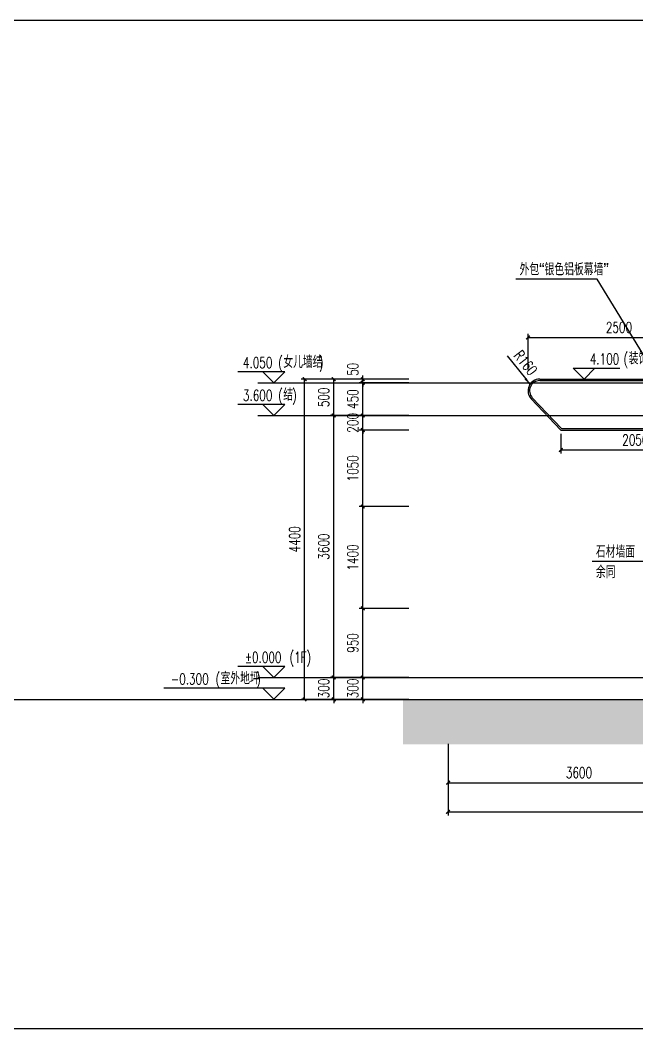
# Model space of a CAD drawing. Extents: x -4210259 to 293730, y -7499 to 868879.
# Drawn here: x -2352946 to -2344464, y 512410 to 526270 of the extents above; entities that cross this region are included whole.
import ezdxf

# ---------------------------------------------------------------- set-up
doc = ezdxf.new("R2010")
doc.units = 0
doc.header["$LTSCALE"] = 1000
doc.header["$MEASUREMENT"] = 0
doc.linetypes.add('DOTE', pattern=[2.42, 2, -0.2, 0.02, -0.2])
doc.layers.get('Defpoints').update_dxf_attribs({"color": 210})
for name, color, linetype in [('A-AXIS-D', 1, 'Continuous'), ('A-AXIS-DOTE', 14, 'DOTE'), ('A-AXIS-DP', 126, 'Continuous'), ('A-AXIS-ELEV', 4, 'Continuous'), ('A-CURTAIN', 134, 'Continuous'), ('A-LIN-V', 9, 'Continuous'), ('A-SFCE', 30, 'Continuous'), ('DIM_SYMB', 3, 'Continuous'), ('PUB_TEXT', 7, 'Continuous'), ('建-尺寸', 3, 'Continuous')]:
    doc.layers.add(name, color=color, linetype=linetype)
doc.layers.add('A-WALL-HATCH', color=8, linetype='Continuous', lineweight=13)
doc.styles.add('_TCH_DIM', font='SIMPLEX', dxfattribs={"bigfont": 'GBCBIG'})
doc.styles.add('_TCH_DIM_T3', font='SIMPLEX', dxfattribs={"width": 0.705882, "bigfont": 'GBCBIG'})
doc.styles.add('A-DIM', font='SIMPLEX', dxfattribs={"bigfont": 'GBCBIG'})
doc.dimstyles.new('_TCH_ARCH&&50', dxfattribs={"dimtxt": 148.75, "dimasz": 50, "dimexe": 50, "dimexo": 50, "dimgap": 63.125, "dimtad": 1, "dimdec": 0, "dimzin": 0, "dimdsep": 46, "dimtxsty": '_TCH_DIM_T3', "dimblk": 'ARCHTICK', "dimcen": 0.09, "dimclrt": 7, "dimazin": 2, "dimtfac": 1, "dimtdec": 0, "dimtix": 1, "dimtmove": 2, "dimatfit": 3, "dimfxl": 0, "dimtolj": 1, "dimtzin": 0, "dimarcsym": 0})

# ---------------------------------------------------------------- blocks, each defined once
blk = doc.blocks.new('_ArchTick')
at = {"color": 0, "linetype": 'ByBlock', "const_width": 0.4}
blk.add_lwpolyline([(-0.5, -0.5), (0.5, 0.5)], dxfattribs=at)
blk = doc.blocks.new('*D889')
at = {"layer": 'A-AXIS-DP', "color": 0, "lineweight": -2}
for p, q in [((-2345510, 520587), (-2345510, 520314)), ((-2343460, 520587), (-2343460, 520314)), ((-2345510, 520364), (-2343460, 520364))]:
    blk.add_line(p, q, dxfattribs=at)
at = {"layer": 'Defpoints', "color": 0}
for p in [(-2345510, 520637), (-2343460, 520637), (-2343460, 520364)]:
    blk.add_point(p, dxfattribs=at)
at = {"layer": 'A-AXIS-DP', "color": 0, "lineweight": -2, "xscale": 50, "yscale": 50, "zscale": 50, "rotation": 180}
blk.add_blockref('_ArchTick', (-2345510, 520364), dxfattribs=at)
at = {"layer": 'A-AXIS-DP', "color": 0, "lineweight": -2, "xscale": 50, "yscale": 50, "zscale": 50}
blk.add_blockref('_ArchTick', (-2343460, 520364), dxfattribs=at)
at = {"layer": 'A-AXIS-DP', "color": 7, "insert": (-2344485, 520502), "char_height": 148.8, "attachment_point": 5, "style": '_TCH_DIM_T3'}
blk.add_mtext('\\A1;2050', dxfattribs=at)
blk = doc.blocks.new('*D895')
at = {"layer": 'A-AXIS-DP', "color": 0, "lineweight": -2}
for p, q in [((-2345960, 521470), (-2345960, 521960)), ((-2345960, 521910), (-2343460, 521910)), ((-2343460, 521470), (-2343460, 521960))]:
    blk.add_line(p, q, dxfattribs=at)
at = {"layer": 'Defpoints', "color": 0}
for p in [(-2343460, 521910), (-2345960, 521420), (-2343460, 521420)]:
    blk.add_point(p, dxfattribs=at)
at = {"layer": 'A-AXIS-DP', "color": 0, "lineweight": -2, "xscale": 50, "yscale": 50, "zscale": 50, "rotation": 180}
blk.add_blockref('_ArchTick', (-2345960, 521910), dxfattribs=at)
at = {"layer": 'A-AXIS-DP', "color": 0, "lineweight": -2, "xscale": 50, "yscale": 50, "zscale": 50}
blk.add_blockref('_ArchTick', (-2343460, 521910), dxfattribs=at)
at = {"layer": 'A-AXIS-DP', "color": 7, "insert": (-2344710, 522048), "char_height": 148.8, "attachment_point": 5, "style": '_TCH_DIM_T3'}
blk.add_mtext('\\A1;2500', dxfattribs=at)
blk = doc.blocks.new('*D896')
at = {"layer": 'A-AXIS-DP', "color": 0, "lineweight": -2}
for p, q in [((-2347600, 521337), (-2348283, 521337)), ((-2347600, 521287), (-2348283, 521287)), ((-2348233, 521337), (-2348233, 521387)), ((-2348233, 521287), (-2348233, 521337)), ((-2348233, 521287), (-2348233, 521237))]:
    blk.add_line(p, q, dxfattribs=at)
at = {"layer": 'Defpoints', "color": 0}
for p in [(-2348233, 521337), (-2347550, 521337), (-2347550, 521287)]:
    blk.add_point(p, dxfattribs=at)
at = {"layer": 'A-AXIS-DP', "color": 0, "lineweight": -2, "xscale": 50, "yscale": 50, "zscale": 50}
for p, rotation in [((-2348233, 521337), 270), ((-2348233, 521287), 90)]:
    blk.add_blockref('_ArchTick', p, dxfattribs=dict(at, rotation=rotation))
at = {"layer": 'A-AXIS-DP', "color": 7, "insert": (-2348370, 521472), "char_height": 148.8, "attachment_point": 5, "rotation": 90, "style": '_TCH_DIM_T3'}
blk.add_mtext('\\A1;50', dxfattribs=at)
blk = doc.blocks.new('*D897')
at = {"layer": 'A-AXIS-DP', "color": 0, "lineweight": -2}
for p, q in [((-2347600, 521287), (-2348283, 521287)), ((-2348233, 520837), (-2348233, 521287)), ((-2347600, 520837), (-2348283, 520837))]:
    blk.add_line(p, q, dxfattribs=at)
at = {"layer": 'Defpoints', "color": 0}
for p in [(-2348233, 521287), (-2347550, 521287), (-2347550, 520837)]:
    blk.add_point(p, dxfattribs=at)
at = {"layer": 'A-AXIS-DP', "color": 0, "lineweight": -2, "xscale": 50, "yscale": 50, "zscale": 50}
for p, rotation in [((-2348233, 521287), 90), ((-2348233, 520837), 270)]:
    blk.add_blockref('_ArchTick', p, dxfattribs=dict(at, rotation=rotation))
at = {"layer": 'A-AXIS-DP', "color": 7, "insert": (-2348370, 521062), "char_height": 148.8, "attachment_point": 5, "rotation": 90, "style": '_TCH_DIM_T3'}
blk.add_mtext('\\A1;450', dxfattribs=at)
blk = doc.blocks.new('*D898')
at = {"layer": 'A-AXIS-DP', "color": 0, "lineweight": -2}
for p, q in [((-2348233, 520837), (-2348233, 520887)), ((-2347600, 520837), (-2348283, 520837)), ((-2348233, 520637), (-2348233, 520837)), ((-2347600, 520637), (-2348283, 520637)), ((-2348233, 520637), (-2348233, 520587))]:
    blk.add_line(p, q, dxfattribs=at)
at = {"layer": 'Defpoints', "color": 0}
for p in [(-2348233, 520837), (-2347550, 520837), (-2347550, 520637)]:
    blk.add_point(p, dxfattribs=at)
at = {"layer": 'A-AXIS-DP', "color": 0, "lineweight": -2, "xscale": 50, "yscale": 50, "zscale": 50}
for p, rotation in [((-2348233, 520837), 270), ((-2348233, 520637), 90)]:
    blk.add_blockref('_ArchTick', p, dxfattribs=dict(at, rotation=rotation))
at = {"layer": 'A-AXIS-DP', "color": 7, "insert": (-2348370, 520737), "char_height": 148.8, "attachment_point": 5, "rotation": 90, "style": '_TCH_DIM_T3'}
blk.add_mtext('\\A1;200', dxfattribs=at)
blk = doc.blocks.new('*D899')
at = {"layer": 'A-AXIS-DP', "color": 0, "lineweight": -2}
for p, q in [((-2347600, 520637), (-2348283, 520637)), ((-2348233, 519587), (-2348233, 520637)), ((-2347600, 519587), (-2348283, 519587))]:
    blk.add_line(p, q, dxfattribs=at)
at = {"layer": 'Defpoints', "color": 0}
for p in [(-2348233, 520637), (-2347550, 520637), (-2347550, 519587)]:
    blk.add_point(p, dxfattribs=at)
at = {"layer": 'A-AXIS-DP', "color": 0, "lineweight": -2, "xscale": 50, "yscale": 50, "zscale": 50}
for p, rotation in [((-2348233, 520637), 90), ((-2348233, 519587), 270)]:
    blk.add_blockref('_ArchTick', p, dxfattribs=dict(at, rotation=rotation))
at = {"layer": 'A-AXIS-DP', "color": 7, "insert": (-2348370, 520112), "char_height": 148.8, "attachment_point": 5, "rotation": 90, "style": '_TCH_DIM_T3'}
blk.add_mtext('\\A1;1050', dxfattribs=at)
blk = doc.blocks.new('*D900')
at = {"layer": 'A-AXIS-DP', "color": 0, "lineweight": -2}
for p, q in [((-2347600, 519587), (-2348283, 519587)), ((-2348233, 518187), (-2348233, 519587)), ((-2347600, 518187), (-2348283, 518187))]:
    blk.add_line(p, q, dxfattribs=at)
at = {"layer": 'Defpoints', "color": 0}
for p in [(-2348233, 519587), (-2347550, 519587), (-2347550, 518187)]:
    blk.add_point(p, dxfattribs=at)
at = {"layer": 'A-AXIS-DP', "color": 0, "lineweight": -2, "xscale": 50, "yscale": 50, "zscale": 50}
for p, rotation in [((-2348233, 519587), 90), ((-2348233, 518187), 270)]:
    blk.add_blockref('_ArchTick', p, dxfattribs=dict(at, rotation=rotation))
at = {"layer": 'A-AXIS-DP', "color": 7, "insert": (-2348370, 518887), "char_height": 148.8, "attachment_point": 5, "rotation": 90, "style": '_TCH_DIM_T3'}
blk.add_mtext('\\A1;1400', dxfattribs=at)
blk = doc.blocks.new('*D901')
at = {"layer": 'A-AXIS-DP', "color": 0, "lineweight": -2}
for p, q in [((-2347600, 518187), (-2348283, 518187)), ((-2348233, 517237), (-2348233, 518187)), ((-2347600, 517237), (-2348283, 517237))]:
    blk.add_line(p, q, dxfattribs=at)
at = {"layer": 'Defpoints', "color": 0}
for p in [(-2348233, 518187), (-2347550, 518187), (-2347550, 517237)]:
    blk.add_point(p, dxfattribs=at)
at = {"layer": 'A-AXIS-DP', "color": 0, "lineweight": -2, "xscale": 50, "yscale": 50, "zscale": 50}
for p, rotation in [((-2348233, 518187), 90), ((-2348233, 517237), 270)]:
    blk.add_blockref('_ArchTick', p, dxfattribs=dict(at, rotation=rotation))
at = {"layer": 'A-AXIS-DP', "color": 7, "insert": (-2348370, 517712), "char_height": 148.8, "attachment_point": 5, "rotation": 90, "style": '_TCH_DIM_T3'}
blk.add_mtext('\\A1;950', dxfattribs=at)
blk = doc.blocks.new('*D902')
at = {"layer": 'A-AXIS-DP', "color": 0, "lineweight": -2}
for p, q in [((-2348233, 517237), (-2348233, 517287)), ((-2347600, 517237), (-2348283, 517237)), ((-2348233, 516937), (-2348233, 517237)), ((-2347600, 516937), (-2348283, 516937)), ((-2348233, 516937), (-2348233, 516887))]:
    blk.add_line(p, q, dxfattribs=at)
at = {"layer": 'Defpoints', "color": 0}
for p in [(-2348233, 517237), (-2347550, 517237), (-2347550, 516937)]:
    blk.add_point(p, dxfattribs=at)
at = {"layer": 'A-AXIS-DP', "color": 0, "lineweight": -2, "xscale": 50, "yscale": 50, "zscale": 50}
for p, rotation in [((-2348233, 517237), 270), ((-2348233, 516937), 90)]:
    blk.add_blockref('_ArchTick', p, dxfattribs=dict(at, rotation=rotation))
at = {"layer": 'A-AXIS-DP', "color": 7, "insert": (-2348370, 517087), "char_height": 148.8, "attachment_point": 5, "rotation": 90, "style": '_TCH_DIM_T3'}
blk.add_mtext('\\A1;300', dxfattribs=at)
blk = doc.blocks.new('*D903')
at = {"layer": 'A-AXIS-D', "color": 0, "lineweight": -2}
for p, q in [((-2348647, 521337), (-2349083, 521337)), ((-2349033, 516937), (-2349033, 521337)), ((-2348647, 516937), (-2349083, 516937))]:
    blk.add_line(p, q, dxfattribs=at)
at = {"layer": 'Defpoints', "color": 0}
for p in [(-2349033, 521337), (-2348597, 521337), (-2348597, 516937)]:
    blk.add_point(p, dxfattribs=at)
at = {"layer": 'A-AXIS-D', "color": 0, "lineweight": -2, "xscale": 50, "yscale": 50, "zscale": 50}
for p, rotation in [((-2349033, 521337), 90), ((-2349033, 516937), 270)]:
    blk.add_blockref('_ArchTick', p, dxfattribs=dict(at, rotation=rotation))
at = {"layer": 'A-AXIS-D', "color": 7, "insert": (-2349170, 519137), "char_height": 148.8, "attachment_point": 5, "rotation": 90, "style": '_TCH_DIM_T3'}
blk.add_mtext('\\A1;4400', dxfattribs=at)
blk = doc.blocks.new('*D904')
at = {"layer": 'A-AXIS-D', "color": 0, "lineweight": -2}
for p, q in [((-2348247, 521337), (-2348683, 521337)), ((-2348633, 520837), (-2348633, 521337)), ((-2348247, 520837), (-2348683, 520837))]:
    blk.add_line(p, q, dxfattribs=at)
at = {"layer": 'Defpoints', "color": 0}
for p in [(-2348633, 521337), (-2348197, 521337), (-2348197, 520837)]:
    blk.add_point(p, dxfattribs=at)
at = {"layer": 'A-AXIS-D', "color": 0, "lineweight": -2, "xscale": 50, "yscale": 50, "zscale": 50}
for p, rotation in [((-2348633, 521337), 90), ((-2348633, 520837), 270)]:
    blk.add_blockref('_ArchTick', p, dxfattribs=dict(at, rotation=rotation))
at = {"layer": 'A-AXIS-D', "color": 7, "insert": (-2348770, 521087), "char_height": 148.8, "attachment_point": 5, "rotation": 90, "style": '_TCH_DIM_T3'}
blk.add_mtext('\\A1;500', dxfattribs=at)
blk = doc.blocks.new('*D905')
at = {"layer": 'A-AXIS-D', "color": 0, "lineweight": -2}
for p, q in [((-2348247, 520837), (-2348683, 520837)), ((-2348633, 517237), (-2348633, 520837)), ((-2348247, 517237), (-2348683, 517237))]:
    blk.add_line(p, q, dxfattribs=at)
at = {"layer": 'Defpoints', "color": 0}
for p in [(-2348633, 520837), (-2348197, 520837), (-2348197, 517237)]:
    blk.add_point(p, dxfattribs=at)
at = {"layer": 'A-AXIS-D', "color": 0, "lineweight": -2, "xscale": 50, "yscale": 50, "zscale": 50}
for p, rotation in [((-2348633, 520837), 90), ((-2348633, 517237), 270)]:
    blk.add_blockref('_ArchTick', p, dxfattribs=dict(at, rotation=rotation))
at = {"layer": 'A-AXIS-D', "color": 7, "insert": (-2348770, 519037), "char_height": 148.8, "attachment_point": 5, "rotation": 90, "style": '_TCH_DIM_T3'}
blk.add_mtext('\\A1;3600', dxfattribs=at)
blk = doc.blocks.new('*D906')
at = {"layer": 'A-AXIS-D', "color": 0, "lineweight": -2}
for p, q in [((-2348633, 517237), (-2348633, 517287)), ((-2348247, 517237), (-2348683, 517237)), ((-2348633, 516937), (-2348633, 517237)), ((-2348247, 516937), (-2348683, 516937)), ((-2348633, 516937), (-2348633, 516887))]:
    blk.add_line(p, q, dxfattribs=at)
at = {"layer": 'Defpoints', "color": 0}
for p in [(-2348633, 517237), (-2348197, 517237), (-2348197, 516937)]:
    blk.add_point(p, dxfattribs=at)
at = {"layer": 'A-AXIS-D', "color": 0, "lineweight": -2, "xscale": 50, "yscale": 50, "zscale": 50}
for p, rotation in [((-2348633, 517237), 270), ((-2348633, 516937), 90)]:
    blk.add_blockref('_ArchTick', p, dxfattribs=dict(at, rotation=rotation))
at = {"layer": 'A-AXIS-D', "color": 7, "insert": (-2348770, 517087), "char_height": 148.8, "attachment_point": 5, "rotation": 90, "style": '_TCH_DIM_T3'}
blk.add_mtext('\\A1;300', dxfattribs=at)
blk = doc.blocks.new('*D907')
at = {"layer": 'A-AXIS-D', "color": 0, "lineweight": -2}
for p, q in [((-2347060, 516327), (-2347060, 515342)), ((-2332810, 516327), (-2332810, 515342)), ((-2347060, 515392), (-2332810, 515392))]:
    blk.add_line(p, q, dxfattribs=at)
at = {"layer": 'Defpoints', "color": 0}
for p in [(-2347060, 516377), (-2332810, 516377), (-2332810, 515392)]:
    blk.add_point(p, dxfattribs=at)
at = {"layer": 'A-AXIS-D', "color": 0, "lineweight": -2, "xscale": 50, "yscale": 50, "zscale": 50, "rotation": 180}
blk.add_blockref('_ArchTick', (-2347060, 515392), dxfattribs=at)
at = {"layer": 'A-AXIS-D', "color": 0, "lineweight": -2, "xscale": 50, "yscale": 50, "zscale": 50}
blk.add_blockref('_ArchTick', (-2332810, 515392), dxfattribs=at)
at = {"layer": 'A-AXIS-D', "color": 7, "insert": (-2339935, 515529), "char_height": 148.8, "attachment_point": 5, "style": '_TCH_DIM_T3'}
blk.add_mtext('\\A1;14250', dxfattribs=at)
blk = doc.blocks.new('*D911')
at = {"layer": 'A-AXIS-D', "color": 0, "lineweight": -2}
for p, q in [((-2347060, 516327), (-2347060, 515742)), ((-2343460, 516327), (-2343460, 515742)), ((-2347060, 515792), (-2343460, 515792))]:
    blk.add_line(p, q, dxfattribs=at)
at = {"layer": 'Defpoints', "color": 0}
for p in [(-2347060, 516377), (-2343460, 516377), (-2343460, 515792)]:
    blk.add_point(p, dxfattribs=at)
at = {"layer": 'A-AXIS-D', "color": 0, "lineweight": -2, "xscale": 50, "yscale": 50, "zscale": 50, "rotation": 180}
blk.add_blockref('_ArchTick', (-2347060, 515792), dxfattribs=at)
at = {"layer": 'A-AXIS-D', "color": 0, "lineweight": -2, "xscale": 50, "yscale": 50, "zscale": 50}
blk.add_blockref('_ArchTick', (-2343460, 515792), dxfattribs=at)
at = {"layer": 'A-AXIS-D', "color": 7, "insert": (-2345260, 515929), "char_height": 148.8, "attachment_point": 5, "style": '_TCH_DIM_T3'}
blk.add_mtext('\\A1;3600', dxfattribs=at)

msp = doc.modelspace()

# ---------------------------------------------------------------- hatches: boundary and pattern name
at = {"layer": 'A-WALL-HATCH'}
h = msp.add_hatch(dxfattribs=at)
h.set_pattern_fill('夯实土壤', color=256, scale=40)
h.set_pattern_definition([(45, (-40602149386.08, -3385484292.55), (-158.9576044107, 158.9576044107), []), (45, (-40602149302.08, -3385484292.55), (-158.9576044107, 158.9576044107), []), (45, (-40602149218.08, -3385484292.55), (-158.9576044107, 158.9576044107), []), (135, (-40602149386.08, -3385484292.55), (-158.9576044107, -158.9576044107), [106, -118.8]), (135, (-40602149344.08, -3385484250.55), (-158.9576044107, -158.9576044107), [106, -118.8]), (135, (-40602149302.08, -3385484208.55), (-158.9576044107, -158.9576044107), [106, -118.8])])
h.paths.add_polyline_path([(-2333910, 516937.5), (-2332286.7, 516937.5), (-2332286.7, 516317.5), (-2333910, 516317.5)])
h.paths.add_polyline_path([(-2339260, 516762.5), (-2334210, 516762.5), (-2334210, 516477.5), (-2334210, 516317.5), (-2339260, 516317.5)])
h.paths.add_polyline_path([(-2343408.8, 516762.5), (-2339560, 516762.5), (-2339560, 516317.5), (-2343408.8, 516317.5)])
h.paths.add_polyline_path([(-2347680, 516937.5), (-2343708.8, 516937.5), (-2343708.8, 516317.5), (-2347680, 516317.5)])

# ---------------------------------------------------------------- linework, layer by layer
at = {"layer": 'A-AXIS-DOTE', "ltscale": 30}
for p, q in [((-2349676.7, 521287.5), (-2332286.7, 521287.5)), ((-2349676.7, 520837.5), (-2332286.7, 520837.5)), ((-2349676.7, 517237.5), (-2332286.7, 517237.5))]:
    msp.add_line(p, q, dxfattribs=at)
at = {"layer": 'A-AXIS-DOTE'}
msp.add_line((-2349676.7, 516937.5), (-2332286.7, 516937.5), dxfattribs=at)
at = {"layer": 'A-AXIS-ELEV'}
for p, q in [((-2349306.7, 521437.5), (-2349950.5, 521437.5)), ((-2349456.7, 521287.5), (-2349606.7, 521437.5)), ((-2349456.7, 521287.5), (-2349306.7, 521437.5)), ((-2345190, 521337.5), (-2345340, 521487.5)), ((-2345340, 521487.5), (-2344696.2, 521487.5)), ((-2345190, 521337.5), (-2345040, 521487.5)), ((-2349306.7, 520987.5), (-2349950.5, 520987.5)), ((-2349456.7, 520837.5), (-2349606.7, 520987.5)), ((-2349456.7, 520837.5), (-2349306.7, 520987.5)), ((-2349306.7, 517387.5), (-2349950.5, 517387.5)), ((-2349456.7, 517237.5), (-2349606.7, 517387.5)), ((-2349456.7, 517237.5), (-2349306.7, 517387.5)), ((-2349306.6, 517089.4), (-2350970, 517089.4)), ((-2349456.6, 516939.4), (-2349606.6, 517089.4)), ((-2349456.6, 516939.4), (-2349306.6, 517089.4))]:
    msp.add_line(p, q, dxfattribs=at)
at = {"layer": 'A-CURTAIN'}
for p, q in [((-2345916.7, 521067.7), (-2345510, 520637.5)), ((-2345902.1, 521081.4), (-2345501.4, 520657.5)), ((-2345510, 520637.5), (-2343710, 520637.5)), ((-2345501.4, 520657.5), (-2343710, 520657.5))]:
    msp.add_line(p, q, dxfattribs=at)
for points in [[(-2345800.2, 521337.5), (-2343460, 521337.5), (-2343460, 521137.5)], [(-2345800.2, 521317.5), (-2343480, 521317.5), (-2343480, 521137.5)]]:
    msp.add_lwpolyline(points, dxfattribs=at)
for radius in [160, 140]:
    msp.add_arc((-2345800.2, 521177.5), radius, 90, 223.31532, dxfattribs=at)
at = {"layer": 'A-LIN-V'}
msp.add_lwpolyline([(-2377130, 526270), (-2327650, 526270), (-2327650, 512410), (-2377130, 512410)], close=True, dxfattribs=at)
at = {"layer": 'A-SFCE'}
msp.add_line((-2359992.8, 516937.5), (-2343710, 516937.5), dxfattribs=at)
at = {"layer": 'DIM_SYMB'}
for p, q in [((-2345010, 522710), (-2346130, 522710)), ((-2344140, 521287.5), (-2345010, 522710)), ((-2344380, 518830), (-2345080, 518830))]:
    msp.add_line(p, q, dxfattribs=at)
at = {"layer": '建-尺寸'}
msp.add_lwpolyline([(-2346246, 521658.5), (-2345995.9, 521344), (-2345933.6, 521265.8)], dxfattribs=at)
msp.add_lwpolyline([(-2345995.9, 521344, 33, 0, 0), (-2345933.6, 521265.8, 0, 0, 0)], format="xyseb", dxfattribs=at)

# ---------------------------------------------------------------- texts
at = {"layer": 'PUB_TEXT', "style": '_TCH_DIM'}
for s, height, p in [('外包“银色铝板幕墙”', 168.79, (-2346077.5, 522762.5)), ('装饰构建顶标高', 168.79, (-2344576.2, 521540)), ('女儿墙结', 168.79, (-2349326.5, 521490)), ('结', 168.8, (-2349326.5, 521040)), ('石材墙面', 168.79, (-2345027.5, 518882.5)), ('余同', 168.79, (-2345027.5, 518602.5)), ('室外地坪', 168.79, (-2350190, 517141.9))]:
    msp.add_text(s, height=height, dxfattribs=at).set_placement(p)
at = {"layer": 'PUB_TEXT', "style": '_TCH_DIM', "width": 0.705882}
for s, height, p in [('(', 148.8, (-2344646.2, 521540)), ('4.050', 148.75, (-2349881.5, 521490)), ('(', 148.8, (-2349396.5, 521490)), (')', 148.8, (-2348835, 521490)), ('4.100', 148.75, (-2345111.2, 521540)), ('3.600', 148.75, (-2349881.5, 521040)), ('(', 148.8, (-2349396.5, 521040)), (')', 148.8, (-2349203.6, 521040)), ('%%P0.000', 148.75, (-2349855.5, 517440)), ('(1F)', 148.75, (-2349240.5, 517440)), ('-0.300', 148.75, (-2350875, 517141.9)), ('(', 148.8, (-2350260, 517141.9)), (')', 148.8, (-2349698.5, 517141.9))]:
    msp.add_text(s, height=height, dxfattribs=at).set_placement(p)
at = {"layer": '建-尺寸', "color": 7, "style": 'A-DIM', "width": 0.705882}
msp.add_text('R160', height=148.75, rotation=308.50187, dxfattribs=at).set_placement((-2346165.5, 521658.6))

# ---------------------------------------------------------------- dimensions: what is measured, and where the dimension line sits
at = {"layer": 'A-AXIS-D'}
for p1, p2, distance, picture, middle in [((-2348596.7, 516937.5), (-2348596.7, 521337.5), 435.8, '*D903', (-2349170.1, 519137.5)), ((-2348196.7, 520837.5), (-2348196.7, 521337.5), 435.8, '*D904', (-2348770.1, 521087.5)), ((-2348196.7, 517237.5), (-2348196.7, 520837.5), 435.8, '*D905', (-2348770.1, 519037.5)), ((-2348196.7, 516937.5), (-2348196.7, 517237.5), 435.8, '*D906', (-2348770.1, 517087.5)), ((-2347060.2, 516377.5), (-2332809.8, 516377.5), -986, '*D907', (-2339935, 515529)), ((-2347060.2, 516377.5), (-2343460, 516377.5), -586, '*D911', (-2345260.1, 515929))]:
    dim = msp.add_aligned_dim(p1=p1, p2=p2, distance=distance, dimstyle='_TCH_ARCH&&50', dxfattribs=at)
    dim.commit()
    dim.dimension.update_dxf_attribs({"geometry": picture, "text_midpoint": middle})
at = {"layer": 'A-AXIS-DP'}
for p1, p2, distance, picture, middle in [((-2345960.2, 521420), (-2343460, 521420), 490, '*D895', (-2344710.1, 522047.5)), ((-2347550, 520837.5), (-2347550, 521287.5), 682.6, '*D897', (-2348370.1, 521062.5)), ((-2347550, 520637.5), (-2347550, 520837.5), 682.6, '*D898', (-2348370.1, 520737.5)), ((-2347550, 519587.5), (-2347550, 520637.5), 682.6, '*D899', (-2348370.1, 520112.5)), ((-2345510, 520637.5), (-2343460, 520637.5), -273.4, '*D889', (-2344485, 520501.5)), ((-2347550, 518187.5), (-2347550, 519587.5), 682.6, '*D900', (-2348370.1, 518887.5)), ((-2347550, 517237.5), (-2347550, 518187.5), 682.6, '*D901', (-2348370.1, 517712.5)), ((-2347550, 516937.5), (-2347550, 517237.5), 682.6, '*D902', (-2348370.1, 517087.5))]:
    dim = msp.add_aligned_dim(p1=p1, p2=p2, distance=distance, dimstyle='_TCH_ARCH&&50', dxfattribs=at)
    dim.commit()
    dim.dimension.update_dxf_attribs({"geometry": picture, "text_midpoint": middle})
dim = msp.add_linear_dim(base=(-2348232.6, 521337.5), p1=(-2347550, 521287.5), p2=(-2347550, 521337.5), angle=90, dimstyle='_TCH_ARCH&&50', dxfattribs=at)
dim.commit()
dim.dimension.update_dxf_attribs({"geometry": '*D896', "text_midpoint": (-2348370.1, 521472.5), "dimtype": 129})

doc.saveas('drawing.dxf')
